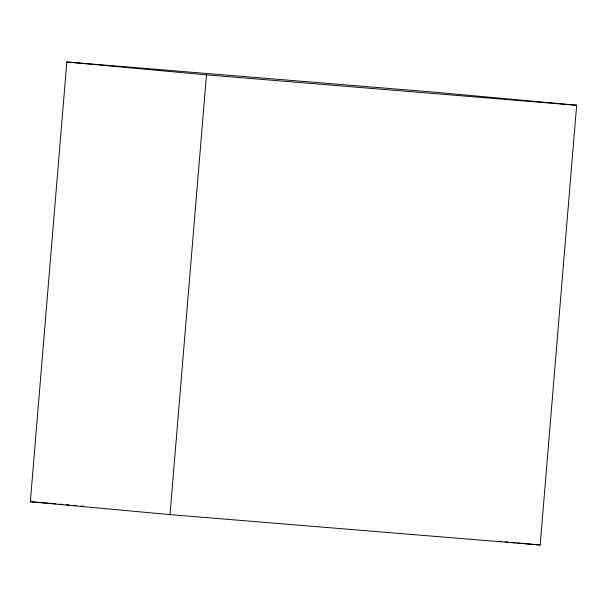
<?xml version="1.0" encoding="UTF-8"?>
<svg xmlns="http://www.w3.org/2000/svg" width="607" height="607" viewBox="0 0 607 607"><rect width="100%" height="100%" fill="white"/><g stroke="black" fill="none" stroke-linecap="round" stroke-linejoin="round"><path stroke-width="0.91" d="M30.35 501.739L66.816 61.99L436.987 92.385L576.65 105.261L540.184 545.01L170.013 514.615L30.35 501.739L50.184 503.37M170.013 514.615L206.479 74.866L66.816 61.99M206.479 74.866L576.65 105.261M52.065 503.522L55.844 503.833M59.623 504.144L62.453 504.371M66.231 504.683L69.069 504.918M73.788 505.305L76.619 505.54M81.346 505.927L83.235 506.079M498.666 541.178L501.496 541.444M505.267 541.785L508.097 542.051M511.876 542.4L515.647 542.749M517.536 542.916L540.184 545.01"/></g></svg>
